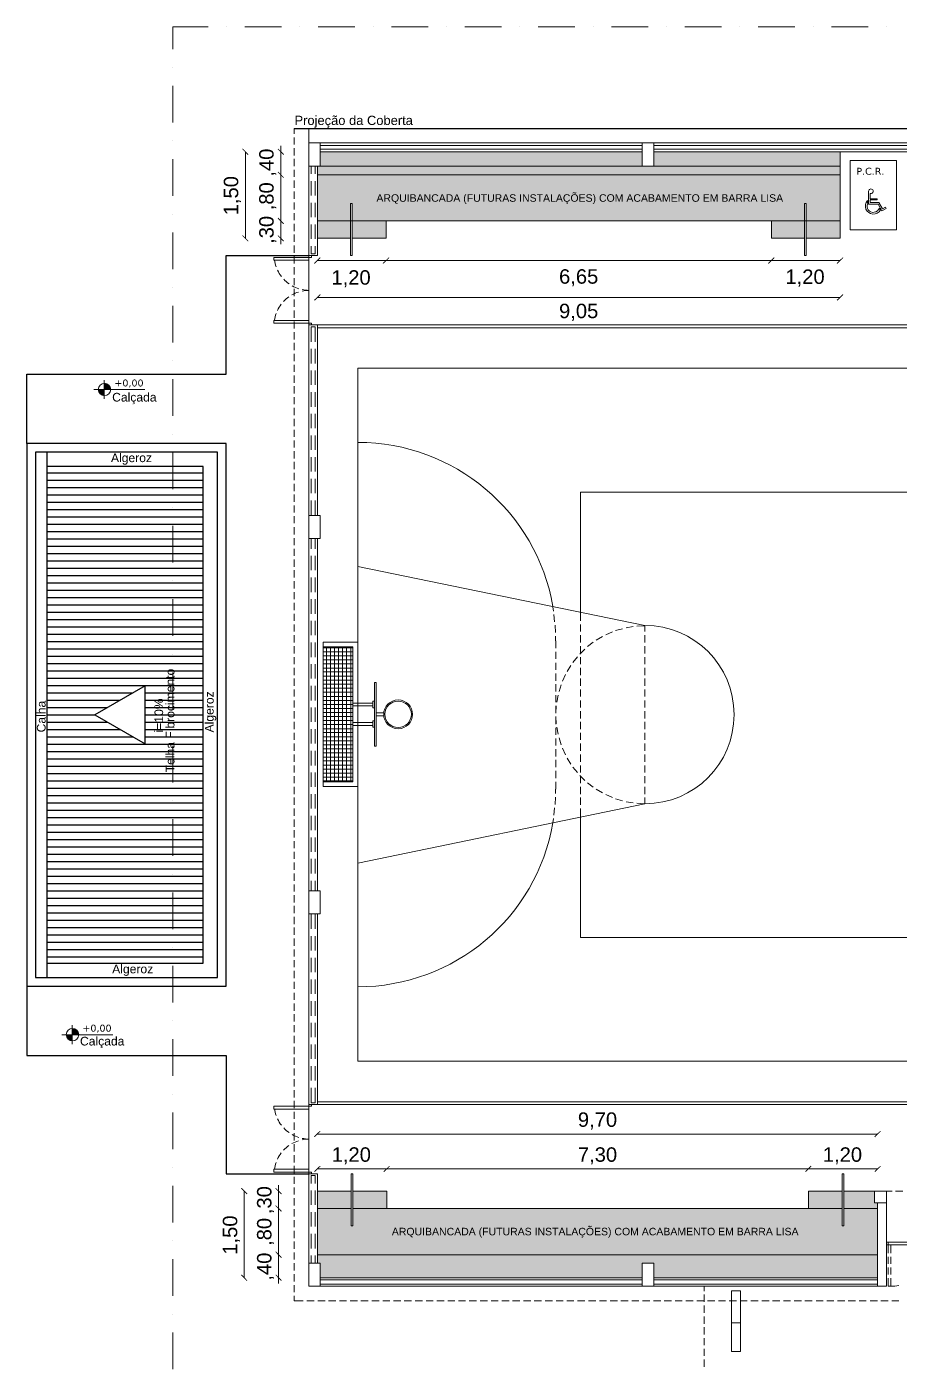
# Model space of a CAD drawing. Extents: x 3377 to 3790, y 1673 to 1846.
# Drawn here: x 3656.06 to 3671.17, y 1736.6 to 1759.84 of the extents above; entities that cross this region are included whole.
import ezdxf

# ---------------------------------------------------------------- set-up
doc = ezdxf.new("R2010")
doc.units = 0
doc.header["$LTSCALE"] = 2
doc.layers.add('. TEXTO', color=7, linetype='Continuous', lineweight=0)
for name, color, linetype in [('A-PARED', 4, 'Continuous'), ('PDF11_0', 7, 'Continuous'), ('PDF11_03-ESQUADRIA', 7, 'Continuous'), ('PDF11_13-CORTE', 7, 'Continuous'), ('PDF11_A-PROJEÇÃO', 7, 'Continuous'), ('PDF11_AR-PORTAS', 7, 'Continuous'), ('PDF11_COBOGO', 7, 'Continuous'), ('PDF11_COTAS', 7, 'Continuous'), ('PDF11_I- QUADRA', 7, 'Continuous'), ('PDF11_I-DETALHES', 7, 'Continuous'), ('PDF11_Text', 7, 'Continuous'), ('PDF6_I-DETALHES', 7, 'Continuous'), ('PDF6_Text', 7, 'Continuous'), ('PROIEZIONI_finissime', 251, 'Continuous')]:
    doc.layers.add(name, color=color, linetype=linetype)
for name, color, linetype, true_color in [('PDF11_04-DETALHE', 7, 'Continuous', 0xd933c0), ('PDF11_I-MARCACAO', 7, 'Continuous', 0x464646), ('PDF11_PB_02', 7, 'Continuous', 0xa7a7a7), ('PDF11_Piso', 7, 'Continuous', 0xc6e3ff), ('PDF6_04-DETALHE', 7, 'Continuous', 0xd933c0)]:
    doc.layers.add(name, color=color, linetype=linetype, true_color=true_color)
doc.styles.add('75_R80', font='arial.ttf', dxfattribs={"height": 0.15})
doc.styles.add('PDF Arial', font='arial.ttf')
doc.styles.add('PDF Verdana', font='verdana.ttf')

# ---------------------------------------------------------------- blocks, each defined once
blk = doc.blocks.new('A$Cd4cf1590')
at = {"layer": 'PDF6_I-DETALHES', "lineweight": 0}
blk.add_lwpolyline([(0.182, 0.326), (0.182, 0)], dxfattribs=at)
blk.add_lwpolyline([(0.885, 0.161), (0, 0.161)], close=True, dxfattribs=at)
blk.add_circle((0.184, 0.163), 0.108, dxfattribs=at)
at = {"layer": 'PDF6_I-DETALHES', "transparency": 33554559}
for points in [[(0.182, 0.271), (0.203, 0.267), (0.182, 0.267)], [(0.203, 0.267), (0.182, 0.267), (0.224, 0.262)], [(0.182, 0.267), (0.224, 0.262), (0.182, 0.262)], [(0.224, 0.262), (0.182, 0.262), (0.241, 0.254)], [(0.182, 0.262), (0.241, 0.254), (0.182, 0.254)], [(0.241, 0.254), (0.182, 0.254), (0.258, 0.237)], [(0.182, 0.254), (0.258, 0.237), (0.182, 0.237)], [(0.258, 0.237), (0.182, 0.237), (0.271, 0.224)], [(0.182, 0.237), (0.271, 0.224), (0.182, 0.224)], [(0.182, 0.161), (0.076, 0.161), (0.182, 0.144)], [(0.076, 0.161), (0.182, 0.144), (0.076, 0.144)], [(0.182, 0.144), (0.076, 0.144), (0.182, 0.127)], [(0.076, 0.144), (0.182, 0.127), (0.08, 0.127)], [(0.182, 0.127), (0.08, 0.127), (0.182, 0.11)], [(0.08, 0.127), (0.182, 0.11), (0.089, 0.11)], [(0.182, 0.11), (0.089, 0.11), (0.182, 0.093)], [(0.089, 0.11), (0.182, 0.093), (0.102, 0.093)], [(0.182, 0.093), (0.102, 0.093), (0.182, 0.08)], [(0.102, 0.093), (0.182, 0.08), (0.114, 0.08)], [(0.182, 0.08), (0.114, 0.08), (0.182, 0.068)], [(0.114, 0.08), (0.182, 0.068), (0.131, 0.068)], [(0.182, 0.068), (0.131, 0.068), (0.182, 0.059)], [(0.131, 0.068), (0.182, 0.059), (0.148, 0.059)], [(0.182, 0.055), (0.165, 0.055), (0.148, 0.059)], [(0.148, 0.059), (0.182, 0.059), (0.182, 0.055)], [(0.182, 0.055), (0.182, 0.055), (0.165, 0.055)], [(0.271, 0.224), (0.182, 0.224), (0.284, 0.203)], [(0.182, 0.224), (0.284, 0.203), (0.182, 0.203)], [(0.284, 0.203), (0.182, 0.203), (0.288, 0.182)], [(0.182, 0.203), (0.288, 0.182), (0.182, 0.182)], [(0.288, 0.182), (0.182, 0.182), (0.292, 0.161)], [(0.182, 0.182), (0.292, 0.161), (0.182, 0.161)]]:
    blk.add_solid(points, dxfattribs=at)

msp = doc.modelspace()

# ---------------------------------------------------------------- hatches: boundary and pattern name
at = {"layer": 'A-PARED'}
h = msp.add_hatch(dxfattribs=at)
h.set_pattern_fill('LINE', color=8, scale=0.04, angle=180, double=1)
h.set_pattern_definition([(180, (3659.11378, 1747.93116), (-4e-17, -0.127), [])])
h.paths.add_polyline_path([(3659.114, 1752.231), (3656.414, 1752.231), (3656.414, 1743.631), (3659.114, 1743.631)])
h.paths.add_polyline_path([(3658.114, 1748.435), (3658.114, 1747.427), (3657.241, 1747.931)], flags=16)

# ---------------------------------------------------------------- linework, layer by layer
for p, q in [((3660.694, 1758.082), (3688.444, 1758.082)), ((3656.414, 1743.631), (3656.414, 1752.231))]:
    msp.add_line(p, q)
for points in [[(3656.064, 1752.631), (3656.064, 1753.831), (3659.514, 1753.831), (3659.514, 1755.881), (3660.944, 1755.881)], [(3656.414, 1743.381), (3656.414, 1743.631), (3659.114, 1743.631), (3659.114, 1752.231), (3656.414, 1752.231), (3656.414, 1752.481)], [(3656.064, 1743.231), (3656.064, 1742.031), (3659.514, 1742.031), (3659.514, 1739.981), (3660.944, 1739.981)]]:
    msp.add_lwpolyline(points)
for points in [[(3659.514, 1743.231), (3659.514, 1752.631), (3656.064, 1752.631), (3656.064, 1743.231)], [(3659.364, 1743.381), (3659.364, 1752.481), (3656.214, 1752.481), (3656.214, 1743.381)], [(3657.241, 1747.931), (3658.114, 1747.427), (3658.114, 1748.435)]]:
    msp.add_lwpolyline(points, close=True)
at = {"layer": 'PDF11_0', "lineweight": 0}
for points in [[(3658.59, 1759.457), (3658.59, 1759.843), (3659.204, 1759.843)], [(3659.521, 1759.843), (3659.521, 1759.843)], [(3659.839, 1759.843), (3660.474, 1759.843)], [(3660.791, 1759.843), (3660.791, 1759.843)], [(3661.109, 1759.843), (3661.744, 1759.843)], [(3662.061, 1759.843), (3662.061, 1759.843)], [(3662.378, 1759.843), (3663.013, 1759.843)], [(3663.331, 1759.843), (3663.331, 1759.843)], [(3663.648, 1759.843), (3664.283, 1759.843)], [(3664.601, 1759.843), (3664.601, 1759.843)], [(3664.918, 1759.843), (3665.553, 1759.843)], [(3665.87, 1759.843), (3665.87, 1759.843)], [(3666.188, 1759.843), (3666.823, 1759.843)], [(3667.14, 1759.843), (3667.14, 1759.843)], [(3667.458, 1759.843), (3668.093, 1759.843)], [(3668.41, 1759.843), (3668.41, 1759.843)], [(3668.728, 1759.843), (3669.363, 1759.843)], [(3669.68, 1759.843), (3669.68, 1759.843)], [(3669.997, 1759.843), (3670.632, 1759.843)], [(3670.95, 1759.843), (3670.95, 1759.843)], [(3658.59, 1759.14), (3658.59, 1759.14)], [(3658.59, 1758.188), (3658.59, 1758.823)], [(3658.59, 1757.87), (3658.59, 1757.87)], [(3658.59, 1756.918), (3658.59, 1757.553)], [(3658.59, 1756.6), (3658.59, 1756.6)], [(3658.59, 1755.648), (3658.59, 1756.283)], [(3658.59, 1755.331), (3658.59, 1755.331)], [(3658.59, 1754.378), (3658.59, 1755.013)], [(3658.59, 1754.061), (3658.59, 1754.061)], [(3658.59, 1753.108), (3658.59, 1753.743)], [(3658.59, 1752.791), (3658.59, 1752.791)], [(3658.59, 1751.839), (3658.59, 1752.473)], [(3658.59, 1751.521), (3658.59, 1751.521)], [(3658.59, 1750.569), (3658.59, 1751.204)], [(3658.59, 1750.251), (3658.59, 1750.251)], [(3658.59, 1749.299), (3658.59, 1749.934)], [(3658.59, 1748.981), (3658.59, 1748.981)], [(3658.59, 1748.029), (3658.59, 1748.664)], [(3658.59, 1747.712), (3658.59, 1747.712)], [(3658.59, 1746.759), (3658.59, 1747.394)], [(3658.59, 1746.442), (3658.59, 1746.442)], [(3658.59, 1745.489), (3658.59, 1746.124)], [(3658.59, 1745.172), (3658.59, 1745.172)], [(3658.59, 1744.22), (3658.59, 1744.854)], [(3658.59, 1743.902), (3658.59, 1743.902)], [(3658.59, 1742.95), (3658.59, 1743.585)], [(3658.59, 1742.632), (3658.59, 1742.632)], [(3658.59, 1741.68), (3658.59, 1742.315)], [(3658.59, 1741.362), (3658.59, 1741.362)], [(3658.59, 1740.41), (3658.59, 1741.045)], [(3658.59, 1740.093), (3658.59, 1740.093)], [(3658.59, 1739.14), (3658.59, 1739.775)], [(3658.59, 1738.823), (3658.59, 1738.823)], [(3658.59, 1737.87), (3658.59, 1738.505)], [(3658.59, 1737.553), (3658.59, 1737.553)], [(3658.59, 1736.601), (3658.59, 1737.235)]]:
    msp.add_lwpolyline(points, dxfattribs=at)
at = {"layer": 'PDF11_0', "transparency": 33554559}
for points in [[(3659.902, 1757.637), (3659.792, 1757.726), (3659.801, 1757.735)], [(3659.89, 1757.625), (3659.902, 1757.637), (3659.792, 1757.726)], [(3660.414, 1757.735), (3660.406, 1757.726), (3660.516, 1757.637)], [(3660.406, 1757.726), (3660.516, 1757.637), (3660.503, 1757.625)], [(3660.516, 1757.235), (3660.406, 1757.324), (3660.414, 1757.337)], [(3660.516, 1757.235), (3660.406, 1757.324), (3660.414, 1757.337)], [(3660.503, 1757.227), (3660.516, 1757.235), (3660.406, 1757.324)], [(3660.503, 1757.227), (3660.516, 1757.235), (3660.406, 1757.324)], [(3660.414, 1756.537), (3660.406, 1756.524), (3660.516, 1756.435)], [(3660.414, 1756.537), (3660.406, 1756.524), (3660.516, 1756.435)], [(3660.406, 1756.524), (3660.516, 1756.435), (3660.503, 1756.427)], [(3660.406, 1756.524), (3660.516, 1756.435), (3660.503, 1756.427)], [(3659.801, 1756.236), (3659.792, 1756.224), (3659.902, 1756.135)], [(3659.792, 1756.224), (3659.902, 1756.135), (3659.89, 1756.126)], [(3660.516, 1756.135), (3660.406, 1756.224), (3660.414, 1756.236)], [(3660.503, 1756.126), (3660.516, 1756.135), (3660.406, 1756.224)], [(3661.138, 1755.851), (3661.049, 1755.741), (3661.037, 1755.75)], [(3661.151, 1755.843), (3661.138, 1755.851), (3661.049, 1755.741)], [(3662.328, 1755.851), (3662.239, 1755.741), (3662.226, 1755.75)], [(3662.226, 1755.75), (3662.239, 1755.741), (3662.328, 1755.851)], [(3662.34, 1755.843), (3662.328, 1755.851), (3662.239, 1755.741)], [(3662.239, 1755.741), (3662.328, 1755.851), (3662.34, 1755.843)], [(3668.897, 1755.75), (3668.91, 1755.741), (3668.998, 1755.851)], [(3668.998, 1755.851), (3668.91, 1755.741), (3668.897, 1755.75)], [(3668.91, 1755.741), (3668.998, 1755.851), (3669.011, 1755.843)], [(3669.011, 1755.843), (3668.998, 1755.851), (3668.91, 1755.741)], [(3670.086, 1755.75), (3670.099, 1755.741), (3670.188, 1755.851)], [(3670.099, 1755.741), (3670.188, 1755.851), (3670.201, 1755.843)], [(3661.138, 1755.212), (3661.049, 1755.102), (3661.037, 1755.115)], [(3661.151, 1755.204), (3661.138, 1755.212), (3661.049, 1755.102)], [(3670.086, 1755.115), (3670.099, 1755.102), (3670.188, 1755.212)], [(3670.099, 1755.102), (3670.188, 1755.212), (3670.201, 1755.204)], [(3661.138, 1740.728), (3661.049, 1740.617), (3661.037, 1740.63)], [(3661.151, 1740.719), (3661.138, 1740.728), (3661.049, 1740.617)], [(3670.738, 1740.63), (3670.751, 1740.617), (3670.84, 1740.728)], [(3670.751, 1740.617), (3670.84, 1740.728), (3670.848, 1740.719)], [(3661.138, 1740.122), (3661.049, 1740.012), (3661.037, 1740.025)], [(3661.151, 1740.114), (3661.138, 1740.122), (3661.049, 1740.012)], [(3662.239, 1740.025), (3662.247, 1740.012), (3662.34, 1740.122)], [(3662.34, 1740.122), (3662.247, 1740.012), (3662.239, 1740.025)], [(3662.247, 1740.012), (3662.34, 1740.122), (3662.349, 1740.114)], [(3662.349, 1740.114), (3662.34, 1740.122), (3662.247, 1740.012)], [(3669.638, 1740.122), (3669.549, 1740.012), (3669.54, 1740.025)], [(3669.54, 1740.025), (3669.549, 1740.012), (3669.638, 1740.122)], [(3669.65, 1740.114), (3669.638, 1740.122), (3669.549, 1740.012)], [(3669.549, 1740.012), (3669.638, 1740.122), (3669.65, 1740.114)], [(3670.738, 1740.025), (3670.751, 1740.012), (3670.84, 1740.122)], [(3670.751, 1740.012), (3670.84, 1740.122), (3670.848, 1740.114)], [(3659.881, 1739.64), (3659.771, 1739.729), (3659.784, 1739.737)], [(3659.873, 1739.627), (3659.881, 1739.64), (3659.771, 1739.729)], [(3660.376, 1739.737), (3660.368, 1739.729), (3660.478, 1739.64)], [(3660.368, 1739.729), (3660.478, 1739.64), (3660.465, 1739.627)], [(3660.478, 1739.339), (3660.368, 1739.428), (3660.376, 1739.437)], [(3660.478, 1739.339), (3660.368, 1739.428), (3660.376, 1739.437)], [(3660.465, 1739.326), (3660.478, 1739.339), (3660.368, 1739.428)], [(3660.465, 1739.326), (3660.478, 1739.339), (3660.368, 1739.428)], [(3660.376, 1738.641), (3660.368, 1738.628), (3660.478, 1738.539)], [(3660.376, 1738.641), (3660.368, 1738.628), (3660.478, 1738.539)], [(3660.368, 1738.628), (3660.478, 1738.539), (3660.465, 1738.526)], [(3660.368, 1738.628), (3660.478, 1738.539), (3660.465, 1738.526)], [(3659.784, 1738.239), (3659.771, 1738.23), (3659.881, 1738.137)], [(3659.771, 1738.23), (3659.881, 1738.137), (3659.873, 1738.129)], [(3660.478, 1738.137), (3660.368, 1738.23), (3660.376, 1738.239)], [(3660.465, 1738.129), (3660.478, 1738.137), (3660.368, 1738.23)]]:
    msp.add_solid(points, dxfattribs=at)
at = {"layer": 'PDF11_03-ESQUADRIA', "lineweight": 0}
msp.add_lwpolyline([(3670.946, 1738.802), (3670.975, 1738.802), (3670.975, 1738.755), (3670.946, 1738.755)], close=True, dxfattribs=at)
for points in [[(3672.414, 1738.755), (3672.414, 1738.802), (3670.946, 1738.802)], [(3670.975, 1738.755), (3670.975, 1738.802)], [(3670.975, 1738.611), (3670.975, 1738.755), (3671.022, 1738.755), (3671.022, 1738.611)], [(3672.389, 1738.755), (3671.022, 1738.755)], [(3670.975, 1738.425), (3670.975, 1738.548)], [(3671.022, 1738.548), (3671.022, 1738.425)], [(3670.975, 1738.239), (3670.975, 1738.361)], [(3671.022, 1738.361), (3671.022, 1738.239)], [(3671.022, 1738.175), (3671.022, 1738.035), (3670.975, 1738.035), (3670.975, 1738.175)]]:
    msp.add_lwpolyline(points, dxfattribs=at)
msp.add_arc((3671.015, 1738.702), 0.667, 270.8954, 282.7991, dxfattribs=at)
at = {"layer": 'PDF11_04-DETALHE', "color": 7, "lineweight": 0}
msp.add_lwpolyline([(3671.119, 1757.527), (3671.119, 1756.329), (3670.319, 1756.329), (3670.319, 1757.527)], close=True, dxfattribs=at)
for points in [[(3670.662, 1756.956), (3670.662, 1756.867), (3670.785, 1756.867), (3670.785, 1756.846), (3670.662, 1756.846), (3670.662, 1756.799), (3670.814, 1756.799), (3670.878, 1756.693), (3670.929, 1756.719), (3670.941, 1756.698), (3670.869, 1756.655), (3670.802, 1756.774), (3670.637, 1756.774), (3670.637, 1756.994)], [(3670.823, 1756.702), (3670.84, 1756.672)]]:
    msp.add_lwpolyline(points, dxfattribs=at)
msp.add_lwpolyline([(3670.841, 1756.674, -1.151276), (3670.62, 1756.833), (3670.62, 1756.787)], format="xyb", dxfattribs=at)
for centre, radius, start, end in [((3670.677, 1756.996), 0.0402, 250.5267, 180), ((3670.719, 1756.738), 0.108, 154.1602, 341.6913)]:
    msp.add_arc(centre, radius, start, end, dxfattribs=at)
at = {"layer": 'PDF11_13-CORTE', "lineweight": 0}
for points in [[(3670.793, 1739.483), (3670.793, 1738.035), (3661.096, 1738.035), (3660.944, 1738.035), (3660.944, 1758.082)], [(3660.944, 1757.832), (3660.944, 1755.881), (3661.096, 1755.881), (3661.096, 1757.43)], [(3672.643, 1757.68), (3673.045, 1757.68), (3673.045, 1757.832), (3661.096, 1757.832)], [(3661.142, 1757.79), (3666.717, 1757.79)], [(3666.717, 1757.722), (3661.142, 1757.722)], [(3661.142, 1757.68), (3666.717, 1757.68)], [(3666.92, 1757.79), (3672.444, 1757.79)], [(3672.444, 1757.722), (3666.92, 1757.722)], [(3666.92, 1757.68), (3672.444, 1757.68)], [(3661.096, 1744.482), (3661.096, 1741.185), (3660.944, 1741.185), (3660.944, 1747.182), (3660.944, 1754.683), (3661.096, 1754.683), (3661.096, 1751.381)], [(3661.096, 1744.884), (3661.096, 1748.681), (3661.096, 1750.983)], [(3661.096, 1738.433), (3661.096, 1739.983), (3660.944, 1739.983)], [(3670.793, 1739.682), (3670.946, 1739.682), (3670.946, 1738.035), (3670.793, 1738.035)], [(3666.717, 1738.184), (3661.142, 1738.184)], [(3666.717, 1738.146), (3661.142, 1738.146)], [(3666.717, 1738.074), (3661.142, 1738.074)], [(3670.793, 1738.184), (3666.92, 1738.184)], [(3670.793, 1738.146), (3666.92, 1738.146)], [(3670.793, 1738.074), (3666.92, 1738.074)]]:
    msp.add_lwpolyline(points, dxfattribs=at)
for points in [[(3660.944, 1757.832), (3661.142, 1757.832), (3661.142, 1757.43), (3660.944, 1757.43)], [(3666.717, 1757.832), (3666.92, 1757.832), (3666.92, 1757.43), (3666.717, 1757.43)], [(3660.944, 1751.381), (3661.142, 1751.381), (3661.142, 1750.983), (3660.944, 1750.983)], [(3660.944, 1744.884), (3661.142, 1744.884), (3661.142, 1744.482), (3660.944, 1744.482)], [(3670.742, 1739.682), (3670.946, 1739.682), (3670.946, 1739.483), (3670.742, 1739.483)], [(3660.944, 1738.433), (3661.142, 1738.433), (3661.142, 1738.035), (3660.944, 1738.035)], [(3666.717, 1738.433), (3666.92, 1738.433), (3666.92, 1738.035), (3666.717, 1738.035)], [(3668.266, 1737.405), (3668.419, 1737.405), (3668.419, 1736.905), (3668.266, 1736.905)]]:
    msp.add_lwpolyline(points, close=True, dxfattribs=at)
at = {"layer": 'PDF11_A-PROJEÇÃO', "lineweight": 0}
for points in [[(3660.694, 1757.993), (3660.694, 1758.082), (3660.85, 1758.082)], [(3660.914, 1758.082), (3661.037, 1758.082)], [(3661.1, 1758.082), (3661.227, 1758.082)], [(3661.286, 1758.082), (3661.413, 1758.082)], [(3661.477, 1758.082), (3661.6, 1758.082)], [(3661.663, 1758.082), (3661.786, 1758.082)], [(3661.849, 1758.082), (3661.976, 1758.082)], [(3662.036, 1758.082), (3662.163, 1758.082)], [(3662.226, 1758.082), (3662.349, 1758.082)], [(3662.412, 1758.082), (3662.539, 1758.082)], [(3662.599, 1758.082), (3662.726, 1758.082)], [(3662.789, 1758.082), (3662.912, 1758.082)], [(3662.975, 1758.082), (3663.098, 1758.082)], [(3663.162, 1758.082), (3663.288, 1758.082)], [(3663.352, 1758.082), (3663.475, 1758.082)], [(3663.538, 1758.082), (3663.661, 1758.082)], [(3663.724, 1758.082), (3663.851, 1758.082)], [(3663.911, 1758.082), (3664.038, 1758.082)], [(3664.101, 1758.082), (3664.224, 1758.082)], [(3664.287, 1758.082), (3664.414, 1758.082)], [(3664.474, 1758.082), (3664.601, 1758.082)], [(3664.664, 1758.082), (3664.787, 1758.082)], [(3664.85, 1758.082), (3664.973, 1758.082)], [(3665.037, 1758.082), (3665.164, 1758.082)], [(3665.227, 1758.082), (3665.35, 1758.082)], [(3665.413, 1758.082), (3665.536, 1758.082)], [(3665.6, 1758.082), (3665.727, 1758.082)], [(3665.786, 1758.082), (3665.913, 1758.082)], [(3665.976, 1758.082), (3666.099, 1758.082)], [(3666.163, 1758.082), (3666.29, 1758.082)], [(3666.349, 1758.082), (3666.476, 1758.082)], [(3666.539, 1758.082), (3666.662, 1758.082)], [(3666.725, 1758.082), (3666.848, 1758.082)], [(3666.912, 1758.082), (3667.039, 1758.082)], [(3667.098, 1758.082), (3667.225, 1758.082)], [(3667.288, 1758.082), (3667.411, 1758.082)], [(3667.475, 1758.082), (3667.602, 1758.082)], [(3667.661, 1758.082), (3667.788, 1758.082)], [(3667.851, 1758.082), (3667.974, 1758.082)], [(3668.038, 1758.082), (3668.16, 1758.082)], [(3668.224, 1758.082), (3668.351, 1758.082)], [(3668.414, 1758.082), (3668.537, 1758.082)], [(3668.601, 1758.082), (3668.723, 1758.082)], [(3668.787, 1758.082), (3668.914, 1758.082)], [(3668.973, 1758.082), (3669.1, 1758.082)], [(3669.164, 1758.082), (3669.286, 1758.082)], [(3669.35, 1758.082), (3669.477, 1758.082)], [(3669.536, 1758.082), (3669.663, 1758.082)], [(3669.727, 1758.082), (3669.849, 1758.082)], [(3669.913, 1758.082), (3670.036, 1758.082)], [(3670.099, 1758.082), (3670.226, 1758.082)], [(3670.285, 1758.082), (3670.412, 1758.082)], [(3670.476, 1758.082), (3670.598, 1758.082)], [(3670.662, 1758.082), (3670.789, 1758.082)], [(3670.848, 1758.082), (3670.975, 1758.082)], [(3671.039, 1758.082), (3671.161, 1758.082)], [(3660.694, 1757.807), (3660.694, 1757.929)], [(3660.694, 1757.616), (3660.694, 1757.743)], [(3660.694, 1757.43), (3660.694, 1757.557)], [(3660.694, 1757.244), (3660.694, 1757.367)], [(3660.694, 1757.058), (3660.694, 1757.18)], [(3660.694, 1756.867), (3660.694, 1756.994)], [(3660.694, 1756.681), (3660.694, 1756.804)], [(3660.694, 1756.495), (3660.694, 1756.617)], [(3660.694, 1756.304), (3660.694, 1756.431)], [(3660.694, 1756.118), (3660.694, 1756.245)], [(3660.694, 1755.932), (3660.694, 1756.054)], [(3660.694, 1755.745), (3660.694, 1755.868)], [(3660.694, 1755.555), (3660.694, 1755.682)], [(3660.694, 1755.369), (3660.694, 1755.491)], [(3660.694, 1755.182), (3660.694, 1755.305)], [(3660.694, 1754.992), (3660.694, 1755.119)], [(3660.694, 1754.806), (3660.694, 1754.933)], [(3660.694, 1754.619), (3660.694, 1754.742)], [(3660.694, 1754.429), (3660.694, 1754.556)], [(3660.694, 1754.243), (3660.694, 1754.37)], [(3660.694, 1754.056), (3660.694, 1754.179)], [(3660.694, 1753.87), (3660.694, 1753.993)], [(3660.694, 1753.68), (3660.694, 1753.807)], [(3660.694, 1753.494), (3660.694, 1753.621)], [(3660.694, 1753.307), (3660.694, 1753.43)], [(3660.694, 1753.117), (3660.694, 1753.244)], [(3660.694, 1752.931), (3660.694, 1753.058)], [(3660.694, 1752.744), (3660.694, 1752.867)], [(3660.694, 1752.558), (3660.694, 1752.681)], [(3660.694, 1752.368), (3660.694, 1752.495)], [(3660.694, 1752.181), (3660.694, 1752.308)], [(3660.694, 1751.995), (3660.694, 1752.118)], [(3660.694, 1751.805), (3660.694, 1751.932)], [(3660.694, 1751.618), (3660.694, 1751.745)], [(3660.694, 1751.432), (3660.694, 1751.555)], [(3660.694, 1751.246), (3660.694, 1751.369)], [(3660.694, 1751.055), (3660.694, 1751.182)], [(3660.694, 1750.869), (3660.694, 1750.992)], [(3660.694, 1750.683), (3660.694, 1750.806)], [(3660.694, 1750.492), (3660.694, 1750.619)], [(3660.694, 1750.306), (3660.694, 1750.433)], [(3660.694, 1750.12), (3660.694, 1750.243)], [(3660.694, 1749.934), (3660.694, 1750.057)], [(3660.694, 1749.743), (3660.694, 1749.87)], [(3660.694, 1749.557), (3660.694, 1749.68)], [(3660.694, 1749.371), (3660.694, 1749.494)], [(3660.694, 1749.18), (3660.694, 1749.307)], [(3660.694, 1748.994), (3660.694, 1749.121)], [(3660.694, 1748.808), (3660.694, 1748.931)], [(3660.694, 1748.617), (3660.694, 1748.744)], [(3660.694, 1748.431), (3660.694, 1748.558)], [(3660.694, 1748.245), (3660.694, 1748.368)], [(3660.694, 1748.059), (3660.694, 1748.181)], [(3660.694, 1747.868), (3660.694, 1747.995)], [(3660.694, 1747.682), (3660.694, 1747.809)], [(3660.694, 1747.496), (3660.694, 1747.618)], [(3660.694, 1747.305), (3660.694, 1747.432)], [(3660.694, 1747.119), (3660.694, 1747.246)], [(3660.694, 1746.933), (3660.694, 1747.055)], [(3660.694, 1746.747), (3660.694, 1746.869)], [(3660.694, 1746.556), (3660.694, 1746.683)], [(3660.694, 1746.37), (3660.694, 1746.497)], [(3660.694, 1746.184), (3660.694, 1746.306)], [(3660.694, 1745.993), (3660.694, 1746.12)], [(3660.694, 1745.807), (3660.694, 1745.934)], [(3660.694, 1745.621), (3660.694, 1745.743)], [(3660.694, 1745.434), (3660.694, 1745.557)], [(3660.694, 1745.244), (3660.694, 1745.371)], [(3660.694, 1745.058), (3660.694, 1745.18)], [(3660.694, 1744.871), (3660.694, 1744.994)], [(3660.694, 1744.681), (3660.694, 1744.808)], [(3660.694, 1744.495), (3660.694, 1744.622)], [(3660.694, 1744.308), (3660.694, 1744.431)], [(3660.694, 1744.122), (3660.694, 1744.245)], [(3660.694, 1743.932), (3660.694, 1744.059)], [(3660.694, 1743.745), (3660.694, 1743.868)], [(3660.694, 1743.559), (3660.694, 1743.682)], [(3660.694, 1743.369), (3660.694, 1743.496)], [(3660.694, 1743.183), (3660.694, 1743.309)], [(3660.694, 1742.996), (3660.694, 1743.119)], [(3660.694, 1742.806), (3660.694, 1742.933)], [(3660.694, 1742.62), (3660.694, 1742.747)], [(3660.694, 1742.433), (3660.694, 1742.556)], [(3660.694, 1742.247), (3660.694, 1742.37)], [(3660.694, 1742.057), (3660.694, 1742.184)], [(3660.694, 1741.87), (3660.694, 1741.997)], [(3660.694, 1741.684), (3660.694, 1741.807)], [(3660.694, 1741.494), (3660.694, 1741.621)], [(3660.694, 1741.307), (3660.694, 1741.434)], [(3660.694, 1741.121), (3660.694, 1741.244)], [(3660.694, 1740.935), (3660.694, 1741.058)], [(3660.694, 1740.744), (3660.694, 1740.871)], [(3660.694, 1740.558), (3660.694, 1740.685)], [(3660.694, 1740.372), (3660.694, 1740.495)], [(3660.694, 1740.181), (3660.694, 1740.308)], [(3660.694, 1739.995), (3660.694, 1740.122)], [(3660.694, 1739.809), (3660.694, 1739.932)], [(3660.694, 1739.623), (3660.694, 1739.746)], [(3670.857, 1739.682), (3670.793, 1739.682)], [(3671.043, 1739.682), (3670.92, 1739.682)], [(3671.229, 1739.682), (3671.106, 1739.682)], [(3660.694, 1739.432), (3660.694, 1739.559)], [(3670.793, 1739.458), (3670.793, 1739.339)], [(3660.694, 1739.246), (3660.694, 1739.369)], [(3670.793, 1739.276), (3670.793, 1739.153)], [(3660.694, 1739.06), (3660.694, 1739.183)], [(3660.694, 1738.869), (3660.694, 1738.996)], [(3670.793, 1739.089), (3670.793, 1738.967)], [(3660.694, 1738.683), (3660.694, 1738.81)], [(3670.793, 1738.903), (3670.793, 1738.776)], [(3660.694, 1738.497), (3660.694, 1738.62)], [(3670.793, 1738.713), (3670.793, 1738.59)], [(3670.793, 1738.526), (3670.793, 1738.404)], [(3660.694, 1738.311), (3660.694, 1738.433)], [(3670.793, 1738.34), (3670.793, 1738.213)], [(3660.694, 1738.12), (3660.694, 1738.247)], [(3660.694, 1737.934), (3660.694, 1738.057)], [(3670.793, 1738.154), (3670.793, 1738.035), (3670.637, 1738.035)], [(3660.85, 1737.782), (3660.694, 1737.782), (3660.694, 1737.87)], [(3667.949, 1738.035), (3667.792, 1738.035), (3667.792, 1737.951)], [(3667.792, 1737.892), (3667.792, 1737.765)], [(3668.139, 1738.035), (3668.012, 1738.035)], [(3668.325, 1738.035), (3668.198, 1738.035)], [(3668.512, 1738.035), (3668.389, 1738.035)], [(3668.698, 1738.035), (3668.575, 1738.035)], [(3668.888, 1738.035), (3668.761, 1738.035)], [(3669.075, 1738.035), (3668.952, 1738.035)], [(3669.261, 1738.035), (3669.138, 1738.035)], [(3669.451, 1738.035), (3669.324, 1738.035)], [(3669.638, 1738.035), (3669.511, 1738.035)], [(3669.824, 1738.035), (3669.701, 1738.035)], [(3670.014, 1738.035), (3669.887, 1738.035)], [(3670.201, 1738.035), (3670.074, 1738.035)], [(3670.387, 1738.035), (3670.264, 1738.035)], [(3670.573, 1738.035), (3670.45, 1738.035)], [(3661.037, 1737.782), (3660.914, 1737.782)], [(3661.227, 1737.782), (3661.1, 1737.782)], [(3661.413, 1737.782), (3661.286, 1737.782)], [(3661.6, 1737.782), (3661.477, 1737.782)], [(3661.786, 1737.782), (3661.663, 1737.782)], [(3661.976, 1737.782), (3661.849, 1737.782)], [(3662.163, 1737.782), (3662.036, 1737.782)], [(3662.349, 1737.782), (3662.226, 1737.782)], [(3662.539, 1737.782), (3662.412, 1737.782)], [(3662.726, 1737.782), (3662.599, 1737.782)], [(3662.912, 1737.782), (3662.789, 1737.782)], [(3663.098, 1737.782), (3662.975, 1737.782)], [(3663.288, 1737.782), (3663.162, 1737.782)], [(3663.475, 1737.782), (3663.352, 1737.782)], [(3663.661, 1737.782), (3663.538, 1737.782)], [(3663.851, 1737.782), (3663.724, 1737.782)], [(3664.038, 1737.782), (3663.911, 1737.782)], [(3664.224, 1737.782), (3664.101, 1737.782)], [(3664.414, 1737.782), (3664.287, 1737.782)], [(3664.601, 1737.782), (3664.474, 1737.782)], [(3664.787, 1737.782), (3664.664, 1737.782)], [(3664.973, 1737.782), (3664.85, 1737.782)], [(3665.164, 1737.782), (3665.037, 1737.782)], [(3665.35, 1737.782), (3665.227, 1737.782)], [(3665.536, 1737.782), (3665.413, 1737.782)], [(3665.727, 1737.782), (3665.6, 1737.782)], [(3665.913, 1737.782), (3665.786, 1737.782)], [(3666.099, 1737.782), (3665.976, 1737.782)], [(3666.29, 1737.782), (3666.163, 1737.782)], [(3666.476, 1737.782), (3666.349, 1737.782)], [(3666.662, 1737.782), (3666.539, 1737.782)], [(3666.848, 1737.782), (3666.725, 1737.782)], [(3667.039, 1737.782), (3666.912, 1737.782)], [(3667.225, 1737.782), (3667.098, 1737.782)], [(3667.411, 1737.782), (3667.288, 1737.782)], [(3667.602, 1737.782), (3667.475, 1737.782)], [(3667.788, 1737.782), (3667.661, 1737.782)], [(3667.792, 1737.701), (3667.792, 1737.578)], [(3667.974, 1737.782), (3667.851, 1737.782)], [(3668.16, 1737.782), (3668.038, 1737.782)], [(3668.351, 1737.782), (3668.224, 1737.782)], [(3668.537, 1737.782), (3668.414, 1737.782)], [(3668.723, 1737.782), (3668.601, 1737.782)], [(3668.914, 1737.782), (3668.787, 1737.782)], [(3669.1, 1737.782), (3668.973, 1737.782)], [(3669.286, 1737.782), (3669.164, 1737.782)], [(3669.477, 1737.782), (3669.35, 1737.782)], [(3669.663, 1737.782), (3669.536, 1737.782)], [(3669.849, 1737.782), (3669.727, 1737.782)], [(3670.036, 1737.782), (3669.913, 1737.782)], [(3670.226, 1737.782), (3670.099, 1737.782)], [(3670.412, 1737.782), (3670.285, 1737.782)], [(3670.598, 1737.782), (3670.476, 1737.782)], [(3670.789, 1737.782), (3670.662, 1737.782)], [(3670.975, 1737.782), (3670.848, 1737.782)], [(3671.161, 1737.782), (3671.039, 1737.782)], [(3667.792, 1737.515), (3667.792, 1737.388)], [(3667.792, 1737.329), (3667.792, 1737.202)], [(3667.792, 1737.138), (3667.792, 1737.015)], [(3667.792, 1736.952), (3667.792, 1736.829)], [(3667.792, 1736.766), (3667.792, 1736.639)]]:
    msp.add_lwpolyline(points, dxfattribs=at)
at = {"layer": 'PDF11_AR-PORTAS', "lineweight": 0}
for points in [[(3660.944, 1755.8), (3660.342, 1755.8), (3660.342, 1755.851), (3660.944, 1755.851)], [(3660.994, 1755.881), (3660.994, 1755.851), (3660.944, 1755.851), (3660.944, 1755.881)], [(3660.944, 1754.713), (3660.342, 1754.713), (3660.342, 1754.759), (3660.944, 1754.759), (3660.944, 1754.713), (3660.994, 1754.713), (3660.994, 1754.683), (3660.944, 1754.683)], [(3660.342, 1741.155), (3660.944, 1741.155), (3660.944, 1741.104), (3660.342, 1741.104)], [(3660.994, 1741.155), (3660.944, 1741.155), (3660.944, 1741.185), (3660.994, 1741.185)], [(3660.342, 1740.063), (3660.342, 1740.012), (3660.944, 1740.012), (3660.944, 1740.063)]]:
    msp.add_lwpolyline(points, close=True, dxfattribs=at)
for points in [[(3660.944, 1755.851), (3660.994, 1755.851)], [(3660.944, 1754.759), (3660.944, 1755.8)], [(3660.944, 1754.713), (3660.994, 1754.713)], [(3660.944, 1741.155), (3660.994, 1741.155)], [(3660.944, 1740.063), (3660.944, 1741.104)], [(3660.944, 1739.983), (3660.944, 1740.012), (3660.994, 1740.012), (3660.994, 1739.983)], [(3660.944, 1740.012), (3660.994, 1740.012)]]:
    msp.add_lwpolyline(points, dxfattribs=at)
for points in [[(3660.831, 1755.293, 0.048198), (3660.947, 1755.28, 0.049079), (3660.829, 1755.268)], [(3660.831, 1740.597, 0.048198), (3660.948, 1740.584, 0.049079), (3660.829, 1740.571)]]:
    msp.add_lwpolyline(points, format="xyb", dxfattribs=at)
for centre, radius, start, end in [((3660.966, 1755.9), 0.624, 189.0613, 199.9604), ((3660.964, 1755.899), 0.621, 205.732, 217.2924), ((3660.961, 1755.896), 0.617, 223.0863, 234.6989), ((3660.95, 1754.672), 0.607, 107.3859, 119.1522), ((3660.959, 1755.893), 0.614, 240.512, 252.1676), ((3660.95, 1754.672), 0.607, 142.6794, 154.4403), ((3660.95, 1754.672), 0.607, 125.0299, 136.7963), ((3660.95, 1754.672), 0.607, 160.3234, 171.5626), ((3660.966, 1741.204), 0.624, 189.0613, 199.9604), ((3660.964, 1741.202), 0.621, 205.732, 217.2924), ((3660.961, 1741.2), 0.617, 223.0863, 234.6989), ((3660.959, 1741.197), 0.614, 240.512, 252.1676), ((3660.95, 1739.976), 0.607, 125.0299, 136.7963), ((3660.95, 1739.976), 0.607, 107.3859, 119.1522), ((3660.95, 1739.976), 0.607, 160.3234, 171.5626), ((3660.95, 1739.976), 0.607, 142.6794, 154.4403)]:
    msp.add_arc(centre, radius, start, end, dxfattribs=at)
at = {"layer": 'PDF11_COBOGO', "lineweight": 0}
for points in [[(3660.986, 1757.295), (3660.986, 1757.43)], [(3661.054, 1757.43), (3661.054, 1757.295)], [(3660.986, 1756.922), (3660.986, 1757.172)], [(3661.054, 1757.172), (3661.054, 1756.922)], [(3660.986, 1756.545), (3660.986, 1756.795)], [(3661.054, 1756.795), (3661.054, 1756.545)], [(3660.986, 1756.173), (3660.986, 1756.423)], [(3661.054, 1756.423), (3661.054, 1756.173)], [(3661.054, 1756.046), (3661.054, 1755.91), (3660.986, 1755.91), (3660.986, 1756.046)], [(3661.054, 1754.391), (3661.054, 1754.649), (3660.986, 1754.649), (3660.986, 1754.391)], [(3660.986, 1754.268), (3660.986, 1754.014)], [(3661.054, 1754.014), (3661.054, 1754.268)], [(3660.986, 1753.891), (3660.986, 1753.642)], [(3661.054, 1753.642), (3661.054, 1753.891)], [(3660.986, 1753.515), (3660.986, 1753.265)], [(3661.054, 1753.265), (3661.054, 1753.515)], [(3660.986, 1753.142), (3660.986, 1752.892)], [(3661.054, 1752.892), (3661.054, 1753.142)], [(3660.986, 1752.765), (3660.986, 1752.516)], [(3661.054, 1752.516), (3661.054, 1752.765)], [(3660.986, 1752.393), (3660.986, 1752.143)], [(3661.054, 1752.143), (3661.054, 1752.393)], [(3660.986, 1752.016), (3660.986, 1751.767)], [(3661.054, 1751.767), (3661.054, 1752.016)], [(3660.986, 1751.64), (3660.986, 1751.381)], [(3661.054, 1751.381), (3661.054, 1751.64)], [(3660.986, 1750.983), (3660.986, 1750.806)], [(3661.054, 1750.806), (3661.054, 1750.983)], [(3660.986, 1750.683), (3660.986, 1750.433)], [(3661.054, 1750.433), (3661.054, 1750.683)], [(3660.986, 1750.306), (3660.986, 1750.057)], [(3661.054, 1750.057), (3661.054, 1750.306)], [(3660.986, 1749.934), (3660.986, 1749.68)], [(3661.054, 1749.68), (3661.054, 1749.934)], [(3660.986, 1749.557), (3660.986, 1749.307)], [(3661.054, 1749.307), (3661.054, 1749.557)], [(3660.986, 1749.18), (3660.986, 1748.931)], [(3661.054, 1748.931), (3661.054, 1749.18)], [(3660.986, 1748.808), (3660.986, 1748.558)], [(3661.054, 1748.558), (3661.054, 1748.808)], [(3660.986, 1748.431), (3660.986, 1748.181)], [(3661.054, 1748.181), (3661.054, 1748.431)], [(3660.986, 1748.059), (3660.986, 1747.809)], [(3661.054, 1747.809), (3661.054, 1748.059)], [(3660.986, 1747.682), (3660.986, 1747.432)], [(3661.054, 1747.432), (3661.054, 1747.682)], [(3660.986, 1747.305), (3660.986, 1747.055)], [(3661.054, 1747.055), (3661.054, 1747.305)], [(3660.986, 1746.933), (3660.986, 1746.683)], [(3661.054, 1746.683), (3661.054, 1746.933)], [(3660.986, 1746.556), (3660.986, 1746.306)], [(3661.054, 1746.306), (3661.054, 1746.556)], [(3660.986, 1746.184), (3660.986, 1745.934)], [(3661.054, 1745.934), (3661.054, 1746.184)], [(3660.986, 1745.807), (3660.986, 1745.557)], [(3661.054, 1745.557), (3661.054, 1745.807)], [(3660.986, 1745.434), (3660.986, 1745.18)], [(3661.054, 1745.18), (3661.054, 1745.434)], [(3660.986, 1745.058), (3660.986, 1744.884)], [(3661.054, 1744.884), (3661.054, 1745.058)], [(3660.986, 1744.482), (3660.986, 1744.224)], [(3661.054, 1744.224), (3661.054, 1744.482)], [(3660.986, 1744.097), (3660.986, 1743.847)], [(3661.054, 1743.847), (3661.054, 1744.097)], [(3660.986, 1743.724), (3660.986, 1743.475)], [(3661.054, 1743.475), (3661.054, 1743.724)], [(3660.986, 1743.348), (3660.986, 1743.098)], [(3661.054, 1743.098), (3661.054, 1743.348)], [(3660.986, 1742.971), (3660.986, 1742.721)], [(3661.054, 1742.721), (3661.054, 1742.971)], [(3660.986, 1742.598), (3660.986, 1742.349)], [(3661.054, 1742.349), (3661.054, 1742.598)], [(3660.986, 1742.222), (3660.986, 1741.972)], [(3661.054, 1741.972), (3661.054, 1742.222)], [(3660.986, 1741.849), (3660.986, 1741.599)], [(3661.054, 1741.599), (3661.054, 1741.849)], [(3660.986, 1741.472), (3660.986, 1741.214), (3661.054, 1741.214), (3661.054, 1741.472)], [(3661.054, 1739.817), (3661.054, 1739.953), (3660.986, 1739.953), (3660.986, 1739.817)], [(3660.986, 1739.695), (3660.986, 1739.445)], [(3661.054, 1739.445), (3661.054, 1739.695)], [(3660.986, 1739.318), (3660.986, 1739.068)], [(3661.054, 1739.068), (3661.054, 1739.318)], [(3660.986, 1738.941), (3660.986, 1738.692)], [(3661.054, 1738.692), (3661.054, 1738.941)], [(3660.986, 1738.569), (3660.986, 1738.433)], [(3661.054, 1738.433), (3661.054, 1738.569)]]:
    msp.add_lwpolyline(points, dxfattribs=at)
at = {"layer": 'PDF11_COTAS', "lineweight": 0}
for points in [[(3659.847, 1756.181), (3659.847, 1757.68)], [(3660.461, 1757.781), (3660.461, 1757.68), (3660.461, 1757.282), (3660.461, 1757.18)], [(3660.461, 1756.482), (3660.461, 1757.282)], [(3660.461, 1756.579), (3660.461, 1756.482), (3660.461, 1756.181), (3660.461, 1756.08)], [(3661.096, 1755.796), (3662.285, 1755.796), (3668.956, 1755.796), (3670.146, 1755.796)], [(3661.096, 1755.157), (3670.146, 1755.157)], [(3661.096, 1740.672), (3670.793, 1740.672)], [(3661.096, 1740.067), (3662.294, 1740.067), (3669.595, 1740.067), (3670.793, 1740.067)], [(3659.826, 1739.682), (3659.826, 1738.184)], [(3660.423, 1739.284), (3660.423, 1739.381), (3660.423, 1739.682), (3660.423, 1739.784)], [(3660.423, 1739.381), (3660.423, 1738.582)], [(3660.423, 1738.082), (3660.423, 1738.184), (3660.423, 1738.582), (3660.423, 1738.683)]]:
    msp.add_lwpolyline(points, dxfattribs=at)
at = {"layer": 'PDF11_I- QUADRA', "lineweight": 0}
for points in [[(3686.543, 1754.48), (3686.543, 1754.683), (3661.096, 1754.683), (3661.096, 1754.632), (3686.493, 1754.632), (3686.493, 1754.48)], [(3686.543, 1741.384), (3686.543, 1741.185), (3661.096, 1741.185), (3661.096, 1741.231), (3686.493, 1741.231), (3686.493, 1741.384)]]:
    msp.add_lwpolyline(points, close=True, dxfattribs=at)
at = {"layer": 'PDF11_I-DETALHES', "lineweight": 0}
for points in [[(3661.794, 1748.131), (3661.794, 1749.189), (3661.193, 1749.189), (3661.193, 1746.687), (3661.794, 1746.687), (3661.794, 1747.745)], [(3661.193, 1749.108), (3661.71, 1749.108), (3661.71, 1746.772), (3661.193, 1746.772)], [(3661.193, 1749.091), (3661.71, 1749.091)], [(3661.193, 1749.019), (3661.71, 1749.019)], [(3661.253, 1746.772), (3661.253, 1749.108)], [(3661.32, 1746.772), (3661.32, 1749.108)], [(3661.392, 1746.772), (3661.392, 1749.108)], [(3661.46, 1746.772), (3661.46, 1749.108)], [(3661.528, 1746.772), (3661.528, 1749.108)], [(3661.6, 1746.772), (3661.6, 1749.108)], [(3661.672, 1746.772), (3661.672, 1749.108)], [(3661.193, 1748.952), (3661.71, 1748.952)], [(3661.193, 1748.88), (3661.71, 1748.88)], [(3661.193, 1748.812), (3661.71, 1748.812)], [(3661.193, 1748.74), (3661.71, 1748.74)], [(3661.193, 1748.672), (3661.71, 1748.672)], [(3661.193, 1748.6), (3661.71, 1748.6)], [(3661.193, 1748.528), (3661.71, 1748.528)], [(3661.193, 1748.461), (3661.71, 1748.461)], [(3661.193, 1748.389), (3661.71, 1748.389)], [(3661.193, 1748.321), (3661.71, 1748.321)], [(3661.193, 1748.249), (3661.71, 1748.249)], [(3661.193, 1748.181), (3661.71, 1748.181)], [(3661.193, 1748.109), (3661.71, 1748.109)], [(3661.193, 1748.042), (3661.71, 1748.042)], [(3662.053, 1748.084), (3661.71, 1748.084), (3661.71, 1748.131), (3662.053, 1748.131)], [(3661.794, 1748.084), (3661.794, 1747.796)], [(3662.082, 1748.05), (3662.053, 1748.05), (3662.053, 1748.164), (3662.082, 1748.164)], [(3661.193, 1747.97), (3661.71, 1747.97)], [(3661.193, 1747.902), (3661.71, 1747.902)], [(3661.193, 1747.83), (3661.71, 1747.83)], [(3662.082, 1747.716), (3662.053, 1747.716), (3662.053, 1747.826), (3662.082, 1747.826)], [(3662.243, 1747.966), (3662.112, 1747.966)], [(3662.243, 1747.915), (3662.112, 1747.915)], [(3661.193, 1747.762), (3661.71, 1747.762)], [(3661.193, 1747.69), (3661.71, 1747.69)], [(3661.193, 1747.623), (3661.71, 1747.623)], [(3662.053, 1747.796), (3661.71, 1747.796), (3661.71, 1747.745), (3662.053, 1747.745)], [(3661.193, 1747.551), (3661.71, 1747.551)], [(3661.193, 1747.479), (3661.71, 1747.479)], [(3661.193, 1747.411), (3661.71, 1747.411)], [(3661.193, 1747.339), (3661.71, 1747.339)], [(3661.193, 1747.271), (3661.71, 1747.271)], [(3661.193, 1747.199), (3661.71, 1747.199)], [(3661.193, 1747.132), (3661.71, 1747.132)], [(3661.193, 1747.06), (3661.71, 1747.06)], [(3661.193, 1746.992), (3661.71, 1746.992)], [(3661.193, 1746.92), (3661.71, 1746.92)], [(3661.193, 1746.848), (3661.71, 1746.848)], [(3661.193, 1746.789), (3661.71, 1746.789)]]:
    msp.add_lwpolyline(points, dxfattribs=at)
msp.add_lwpolyline([(3662.082, 1748.49), (3662.112, 1748.49), (3662.112, 1747.39), (3662.082, 1747.39)], close=True, dxfattribs=at)
for radius in [0.25, 0.229]:
    msp.add_circle((3662.492, 1747.939), radius, dxfattribs=at)
at = {"layer": 'PDF11_I-MARCACAO', "lineweight": 0}
msp.add_lwpolyline([(3661.794, 1753.93), (3661.794, 1741.934), (3685.794, 1741.934), (3685.794, 1753.93)], close=True, dxfattribs=at)
for points in [[(3665.65, 1749.557), (3665.65, 1749.705), (3665.65, 1751.788), (3681.938, 1751.788), (3681.938, 1749.705), (3681.938, 1749.557)], [(3661.794, 1750.501), (3666.764, 1749.477), (3666.764, 1749.371)], [(3665.181, 1749.726), (3665.168, 1749.803)], [(3665.202, 1749.54), (3665.189, 1749.667)], [(3665.214, 1749.354), (3665.21, 1749.481)], [(3665.65, 1749.371), (3665.65, 1749.494)], [(3666.56, 1749.46), (3666.438, 1749.439)], [(3666.764, 1749.472), (3666.624, 1749.464)], [(3665.219, 1749.214), (3665.219, 1749.29)], [(3665.223, 1749.214), (3665.223, 1749.083)], [(3665.65, 1749.18), (3665.65, 1749.307)], [(3666.031, 1749.286), (3665.921, 1749.223)], [(3666.201, 1749.367), (3666.086, 1749.316)], [(3666.378, 1749.422), (3666.256, 1749.388)], [(3666.764, 1749.307), (3666.764, 1749.18)], [(3665.223, 1749.019), (3665.223, 1748.897)], [(3665.727, 1749.07), (3665.638, 1748.981)], [(3665.65, 1748.994), (3665.65, 1749.121)], [(3665.87, 1749.189), (3665.773, 1749.113)], [(3666.764, 1749.121), (3666.764, 1748.994)], [(3665.223, 1748.833), (3665.223, 1748.711)], [(3665.481, 1748.787), (3665.418, 1748.681)], [(3665.595, 1748.935), (3665.515, 1748.837)], [(3665.65, 1748.808), (3665.65, 1748.931)], [(3665.65, 1748.617), (3665.65, 1748.744)], [(3666.764, 1748.931), (3666.764, 1748.808)], [(3666.764, 1748.744), (3666.764, 1748.617)], [(3665.223, 1748.647), (3665.223, 1748.52)], [(3665.388, 1748.626), (3665.337, 1748.512)], [(3665.65, 1748.431), (3665.65, 1748.558)], [(3666.764, 1748.558), (3666.764, 1748.431)], [(3665.223, 1748.461), (3665.223, 1748.334)], [(3665.312, 1748.452), (3665.278, 1748.334)], [(3665.65, 1748.245), (3665.65, 1748.368)], [(3666.764, 1748.368), (3666.764, 1748.245)], [(3665.223, 1748.27), (3665.223, 1748.148)], [(3665.231, 1748.088), (3665.223, 1747.961)], [(3665.223, 1748.084), (3665.223, 1747.957)], [(3665.261, 1748.27), (3665.24, 1748.148)], [(3665.65, 1748.059), (3665.65, 1748.181)], [(3666.764, 1748.181), (3666.764, 1748.059)], [(3665.223, 1747.902), (3665.231, 1747.775)], [(3665.223, 1747.898), (3665.223, 1747.771)], [(3665.65, 1747.868), (3665.65, 1747.995)], [(3665.65, 1747.682), (3665.65, 1747.809)], [(3666.764, 1747.995), (3666.764, 1747.868)], [(3666.764, 1747.809), (3666.764, 1747.682)], [(3665.223, 1747.707), (3665.223, 1747.585)], [(3665.24, 1747.716), (3665.261, 1747.593)], [(3665.65, 1747.496), (3665.65, 1747.618)], [(3666.764, 1747.618), (3666.764, 1747.496)], [(3665.223, 1747.521), (3665.223, 1747.398)], [(3665.278, 1747.53), (3665.312, 1747.411)], [(3665.337, 1747.352), (3665.388, 1747.238)], [(3665.65, 1747.305), (3665.65, 1747.432)], [(3666.764, 1747.432), (3666.764, 1747.305)], [(3665.223, 1747.335), (3665.223, 1747.208)], [(3665.223, 1747.149), (3665.223, 1747.022)], [(3665.418, 1747.182), (3665.481, 1747.077)], [(3665.65, 1747.119), (3665.65, 1747.246)], [(3666.764, 1747.246), (3666.764, 1747.119)], [(3665.223, 1746.958), (3665.223, 1746.835)], [(3665.515, 1747.026), (3665.595, 1746.929)], [(3665.638, 1746.882), (3665.727, 1746.793)], [(3665.65, 1746.933), (3665.65, 1747.055)], [(3666.764, 1747.055), (3666.764, 1746.933)], [(3665.223, 1746.772), (3665.223, 1746.641)], [(3665.65, 1746.747), (3665.65, 1746.869)], [(3665.65, 1746.556), (3665.65, 1746.683)], [(3665.773, 1746.751), (3665.87, 1746.675)], [(3666.764, 1746.869), (3666.764, 1746.747)], [(3666.764, 1746.683), (3666.764, 1746.556)], [(3666.764, 1746.497), (3666.764, 1746.391), (3661.794, 1745.362)], [(3665.21, 1746.378), (3665.214, 1746.505)], [(3665.219, 1746.569), (3665.219, 1746.641)], [(3665.65, 1746.37), (3665.65, 1746.497)], [(3665.921, 1746.641), (3666.031, 1746.577)], [(3666.086, 1746.548), (3666.201, 1746.497)], [(3666.256, 1746.476), (3666.378, 1746.442)], [(3666.438, 1746.425), (3666.56, 1746.404)], [(3665.189, 1746.192), (3665.202, 1746.319)], [(3681.938, 1746.306), (3681.938, 1746.158), (3681.938, 1744.076), (3665.65, 1744.076), (3665.65, 1746.158), (3665.65, 1746.306)], [(3666.624, 1746.399), (3666.764, 1746.391)], [(3665.168, 1746.061), (3665.181, 1746.133)]]:
    msp.add_lwpolyline(points, dxfattribs=at)
for centre, radius, start, end in [((3661.796, 1749.221), 3.426, 9.8547, 90), ((3666.766, 1747.934), 1.543, 270, 90), ((3661.796, 1746.647), 3.426, 270, 350.1453)]:
    msp.add_arc(centre, radius, start, end, dxfattribs=at)
at = {"layer": 'PDF11_PB_02', "lineweight": 0}
msp.add_lwpolyline([(3668.419, 1737.405), (3668.419, 1737.955), (3668.266, 1737.955), (3668.266, 1737.405)], dxfattribs=at)
at = {"layer": 'PDF11_Piso', "lineweight": 0}
for points in [[(3670.146, 1757.43), (3661.117, 1757.43), (3670.146, 1757.43)], [(3666.717, 1757.43), (3661.142, 1757.43), (3666.717, 1757.43)]]:
    msp.add_lwpolyline(points, dxfattribs=at)
at = {"layer": 'PDF11_Piso', "transparency": 33554559}
for points in [[(3666.717, 1757.68), (3661.142, 1757.68), (3666.717, 1757.43)], [(3661.142, 1757.68), (3666.717, 1757.43), (3661.142, 1757.43)], [(3670.146, 1757.68), (3666.92, 1757.68), (3670.146, 1757.43)], [(3666.92, 1757.68), (3670.146, 1757.43), (3666.92, 1757.43)], [(3661.117, 1757.43), (3670.146, 1757.43), (3661.096, 1757.43)], [(3670.146, 1757.43), (3661.096, 1757.43), (3670.146, 1757.405)], [(3661.096, 1757.43), (3670.146, 1757.405), (3661.096, 1757.405)], [(3670.146, 1757.405), (3661.096, 1757.405), (3670.146, 1757.282)], [(3661.096, 1757.405), (3670.146, 1757.282), (3661.096, 1757.282)], [(3661.142, 1757.43), (3666.717, 1757.43), (3661.117, 1757.43)], [(3670.146, 1757.282), (3661.096, 1757.282), (3670.146, 1756.782)], [(3661.096, 1757.282), (3670.146, 1756.782), (3661.096, 1756.782)], [(3661.667, 1756.782), (3661.096, 1756.782), (3661.667, 1756.482)], [(3661.096, 1756.782), (3661.667, 1756.482), (3661.096, 1756.482)], [(3669.528, 1756.782), (3661.697, 1756.782), (3669.528, 1756.482)], [(3661.697, 1756.782), (3669.528, 1756.482), (3661.697, 1756.482)], [(3670.146, 1756.782), (3669.557, 1756.782), (3670.146, 1756.482)], [(3669.557, 1756.782), (3670.146, 1756.482), (3669.557, 1756.482)], [(3661.667, 1756.482), (3661.096, 1756.482), (3661.667, 1756.181)], [(3661.096, 1756.482), (3661.667, 1756.181), (3661.096, 1756.181)], [(3662.285, 1756.482), (3661.697, 1756.482), (3662.285, 1756.181)], [(3661.697, 1756.482), (3662.285, 1756.181), (3661.697, 1756.181)], [(3669.528, 1756.482), (3668.956, 1756.482), (3669.528, 1756.181)], [(3668.956, 1756.482), (3669.528, 1756.181), (3668.956, 1756.181)], [(3670.146, 1756.482), (3669.557, 1756.482), (3670.146, 1756.181)], [(3669.557, 1756.482), (3670.146, 1756.181), (3669.557, 1756.181)], [(3661.68, 1739.682), (3661.096, 1739.682), (3661.68, 1739.381)], [(3661.096, 1739.682), (3661.68, 1739.381), (3661.096, 1739.381)], [(3662.294, 1739.682), (3661.71, 1739.682), (3662.294, 1739.381)], [(3661.71, 1739.682), (3662.294, 1739.381), (3661.71, 1739.381)], [(3670.179, 1739.682), (3669.595, 1739.682), (3670.179, 1739.381)], [(3669.595, 1739.682), (3670.179, 1739.381), (3669.595, 1739.381)], [(3670.742, 1739.682), (3670.209, 1739.682), (3670.742, 1739.657)], [(3670.209, 1739.682), (3670.742, 1739.657), (3670.209, 1739.657)], [(3670.742, 1739.657), (3670.209, 1739.657), (3670.742, 1739.652)], [(3670.209, 1739.657), (3670.742, 1739.652), (3670.209, 1739.652)], [(3670.742, 1739.652), (3670.209, 1739.652), (3670.742, 1739.483)], [(3670.209, 1739.652), (3670.742, 1739.483), (3670.209, 1739.483)], [(3670.793, 1739.483), (3670.209, 1739.483), (3670.793, 1739.381)], [(3670.209, 1739.483), (3670.793, 1739.381), (3670.209, 1739.381)], [(3661.68, 1739.381), (3661.096, 1739.381), (3661.68, 1739.085)], [(3661.096, 1739.381), (3661.68, 1739.085), (3661.096, 1739.085)], [(3670.179, 1739.381), (3661.71, 1739.381), (3670.179, 1739.085)], [(3661.71, 1739.381), (3670.179, 1739.085), (3661.71, 1739.085)], [(3670.793, 1739.381), (3670.209, 1739.381), (3670.793, 1739.085)], [(3670.209, 1739.381), (3670.793, 1739.085), (3670.209, 1739.085)], [(3670.793, 1739.085), (3661.096, 1739.085), (3670.793, 1738.582)], [(3661.096, 1739.085), (3670.793, 1738.582), (3661.096, 1738.582)], [(3670.793, 1738.582), (3661.096, 1738.582), (3670.793, 1738.433)], [(3661.096, 1738.582), (3670.793, 1738.433), (3661.096, 1738.433)], [(3666.717, 1738.433), (3661.142, 1738.433), (3666.717, 1738.184)], [(3661.142, 1738.433), (3666.717, 1738.184), (3661.142, 1738.184)], [(3670.793, 1738.433), (3666.92, 1738.433), (3670.793, 1738.184)], [(3666.92, 1738.433), (3670.793, 1738.184), (3666.92, 1738.184)]]:
    msp.add_solid(points, dxfattribs=at)
at = {"layer": 'PDF6_04-DETALHE', "color": 1, "lineweight": 0}
for points in [[(3670.146, 1757.68), (3670.146, 1756.482), (3661.096, 1756.482)], [(3661.096, 1757.282), (3670.146, 1757.282)], [(3661.096, 1756.181), (3661.667, 1756.181), (3661.096, 1756.181), (3661.096, 1756.482), (3661.667, 1756.482)], [(3661.697, 1756.482), (3662.285, 1756.482), (3662.285, 1756.181), (3661.697, 1756.181)], [(3669.528, 1756.181), (3668.956, 1756.181), (3668.956, 1756.482), (3669.528, 1756.482)], [(3669.557, 1756.482), (3670.146, 1756.482), (3670.146, 1756.181), (3669.557, 1756.181)], [(3661.68, 1739.983), (3661.68, 1739.085)], [(3661.71, 1739.983), (3661.68, 1739.983)], [(3661.71, 1739.983), (3661.71, 1739.085)], [(3670.179, 1739.983), (3670.209, 1739.983)], [(3670.179, 1739.983), (3670.179, 1739.085)], [(3670.209, 1739.983), (3670.209, 1739.085)], [(3661.68, 1739.381), (3661.096, 1739.381), (3661.096, 1739.682), (3661.68, 1739.682)], [(3661.71, 1739.682), (3662.294, 1739.682), (3662.294, 1739.381), (3661.71, 1739.381)], [(3670.179, 1739.682), (3669.595, 1739.682), (3669.595, 1739.381), (3670.179, 1739.381)], [(3670.793, 1739.682), (3670.209, 1739.682)], [(3670.209, 1739.381), (3670.793, 1739.381), (3670.793, 1739.458)], [(3669.595, 1739.381), (3662.294, 1739.381)], [(3661.71, 1739.085), (3661.68, 1739.085)], [(3670.179, 1739.085), (3670.209, 1739.085)], [(3670.793, 1738.582), (3661.096, 1738.582)]]:
    msp.add_lwpolyline(points, dxfattribs=at)
for points in [[(3661.667, 1755.881), (3661.667, 1756.782), (3661.697, 1756.782), (3661.697, 1755.881)], [(3669.528, 1755.881), (3669.528, 1756.782), (3669.557, 1756.782), (3669.557, 1755.881)]]:
    msp.add_lwpolyline(points, close=True, dxfattribs=at)

# ---------------------------------------------------------------- block references
for p in [(3657.223, 1753.401), (3656.669, 1742.23)]:
    msp.add_blockref('A$Cd4cf1590', p)

# ---------------------------------------------------------------- texts
at = {"layer": '. TEXTO', "style": '75_R80'}
for s, p in [('Telha Fibrocimento', (3658.619, 1746.935)), ('Algeroz', (3659.298, 1747.626)), ('Calha', (3656.388, 1747.626)), ('i=10%%%', (3658.423, 1747.626))]:
    msp.add_text(s, height=0.15, rotation=90, dxfattribs=at).set_placement(p)
at = {"layer": 'PDF11_Text', "attachment_point": 7}
for s, insert, char_height, style in [('Projeção da Coberta', (3660.698, 1758.094), 0.15997, 'PDF Arial'), ('P.C.R.', (3670.425, 1757.28), 0.12, 'PDF Verdana'), ('1,20', (3661.337, 1755.332), 0.25, 'PDF Arial'), ('6,65', (3665.278, 1755.349), 0.25, 'PDF Arial'), ('1,20', (3669.197, 1755.345), 0.25, 'PDF Arial'), ('9,05', (3665.278, 1754.752), 0.25, 'PDF Arial'), ('9,70', (3665.604, 1740.75), 0.25, 'PDF Arial'), ('1,20', (3661.341, 1740.145), 0.25, 'PDF Arial'), ('7,30', (3665.604, 1740.145), 0.25, 'PDF Arial'), ('1,20', (3669.845, 1740.145), 0.25, 'PDF Arial')]:
    msp.add_mtext(s, dxfattribs=dict(at, insert=insert, char_height=char_height, style=style))
at = {"layer": 'PDF11_Text', "attachment_point": 7, "rotation": 90, "style": 'PDF Arial'}
for s, insert, char_height in [(',30 ,80 ,40', (3660.383, 1756.084), 0.24996), ('1,50', (3659.77, 1756.579), 0.25), (',30', (3660.345, 1739.284), 0.25), ('1,50', (3659.753, 1738.582), 0.25), (',80', (3660.345, 1738.734), 0.25), (',40', (3660.345, 1738.133), 0.25)]:
    msp.add_mtext(s, dxfattribs=dict(at, insert=insert, char_height=char_height))
at = {"layer": 'PDF6_04-DETALHE', "color": 1, "lineweight": 0, "true_color": 0xe60000, "char_height": 0.12998, "attachment_point": 7, "style": 'PDF Arial'}
for insert in [(3662.116, 1756.774), (3662.383, 1738.878)]:
    msp.add_mtext('ARQUIBANCADA (FUTURAS INSTALAÇÕES) COM ACABAMENTO EM BARRA LISA', dxfattribs=dict(at, insert=insert))
at = {"layer": 'PDF6_Text', "char_height": 0.12, "attachment_point": 7, "style": 'PDF Verdana'}
for insert in [(3657.58, 1753.597), (3657.026, 1742.426)]:
    msp.add_mtext('+0,00', dxfattribs=dict(at, insert=insert))
at = {"layer": 'PROIEZIONI_finissime', "color": 0, "style": '75_R80'}
for s, p in [('Calçada', (3657.541, 1753.355)), ('Algeroz', (3657.52, 1752.306)), ('Algeroz', (3657.541, 1743.455)), ('Calçada', (3656.984, 1742.205))]:
    msp.add_text(s, height=0.15, dxfattribs=at).set_placement(p)

doc.saveas('drawing.dxf')
